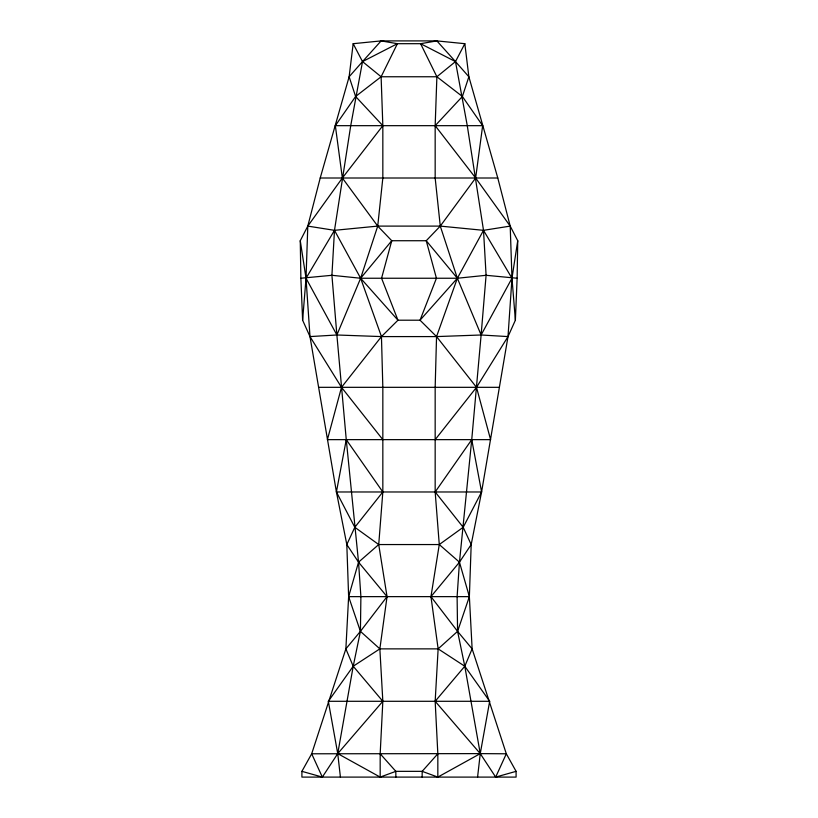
<?xml version="1.0" encoding="UTF-8"?>
<svg xmlns="http://www.w3.org/2000/svg" width="818" height="818" viewBox="0 0 818 818"><rect width="100%" height="100%" fill="white"/><g stroke="black" fill="none" stroke-linecap="round" stroke-linejoin="round"><path stroke-width="1.23" d="M435.166 439.644L476.505 387.323L508.009 336.587L515.381 320.206L517.129 278.243L517.733 240.727L510.207 226.105L475.647 178.007L435.166 125.675L436.884 76.759L420.595 43.691L397.405 43.691L381.116 40.9L353.171 43.691L349.133 76.759L320.216 178.007L307.793 226.105L306.024 278.243L302.619 320.206L309.991 336.587L341.495 387.323L382.834 439.644M340.421 777.1L337.742 753.623L353.212 666.241L360.421 631.353L360.891 596.639L358.54 562.17L346.259 439.644L336.883 334.991L360.636 278.243L377.722 226.105L382.834 178.007L382.834 125.675L355.615 96.483L349.133 76.759L362.517 61.595L397.405 43.691L381.116 76.759L382.834 125.675L342.353 178.007L307.793 226.105L300.267 240.727L306.024 278.243L309.991 336.587L336.413 491.976L346.812 544.553L348.632 596.639L345.871 648.868L311.689 753.787L301.903 771.343L301.903 777.1L516.097 777.1L516.097 771.343L506.311 753.787L472.129 648.868L469.368 596.639L471.188 544.553L481.587 491.976L508.009 336.587L511.976 278.243L517.733 240.727M477.579 777.1L480.258 753.623L464.788 666.241L457.579 631.363L457.109 596.639L459.46 562.17L471.741 439.644L481.117 334.991L457.364 278.243L440.278 226.105L435.166 178.007L435.166 125.675L462.385 96.483L468.867 76.759L455.483 61.595L420.595 43.691L436.884 40.9L455.483 61.595L467.272 125.675L483.51 230.328L457.364 278.243L436.546 336.587L435.166 387.323L435.166 491.976L439.276 544.553L430.953 596.639L438.141 648.868L435.166 701.292L480.258 753.623L495.677 777.1L506.311 753.787L480.258 753.623L437.834 777.1L422.16 771.343L395.84 771.343L380.176 777.1L380.176 753.787L382.834 701.292L379.859 648.868L387.047 596.639L378.724 544.553L382.834 491.976L382.834 387.323L381.454 336.587L360.636 278.243L334.49 230.328L350.728 125.675L362.517 61.595L381.116 40.9L436.884 40.9L464.829 43.691L468.867 76.759L497.784 178.007L510.207 226.105L511.976 278.243L515.381 320.206M482.651 125.675L475.647 178.007L440.278 226.105L426.239 240.727L391.761 240.727L377.722 226.105L342.353 178.007L335.349 125.675L355.615 96.483L381.116 76.759L436.884 76.759L462.385 96.483L482.651 125.675L335.349 125.675M380.176 777.1L337.742 753.623L328.325 701.292L353.212 666.241L379.859 648.868L438.141 648.868L464.788 666.241L489.675 701.292L480.258 753.623L311.689 753.787L322.323 777.1L337.742 753.623L382.834 701.292L353.212 666.241L345.871 648.868L360.421 631.353L387.047 596.639L358.54 562.17L346.812 544.553L354.808 527.283L382.834 491.976L346.259 439.644L336.413 491.976L354.808 527.283L378.724 544.553L439.276 544.553L463.192 527.283L481.587 491.976L471.741 439.644L435.166 491.976L463.192 527.283L471.188 544.553L459.46 562.17L430.953 596.639L457.579 631.363L472.129 648.868L464.788 666.241L435.166 701.292L437.834 753.787L437.834 777.1M379.859 648.868L360.421 631.353L348.632 596.639L358.54 562.17L378.724 544.553M439.276 544.553L459.46 562.17L469.368 596.639L457.579 631.363L438.141 648.868M464.829 43.691L455.483 61.595L436.884 76.759M437.834 753.787L422.16 771.343L422.16 777.1M495.677 777.1L516.097 771.343M510.207 226.105L483.51 230.328L440.278 226.105L377.722 226.105L334.49 230.328L307.793 226.105M309.991 336.587L336.883 334.991L381.454 336.587L436.546 336.587L481.117 334.991L508.009 336.587M320.216 178.007L497.784 178.007M300.267 240.727L300.871 278.243L331.914 275.298L360.636 278.243L457.364 278.243L486.086 275.298L517.129 278.243M318.683 387.323L499.317 387.323M336.413 491.976L481.587 491.976M348.632 596.639L469.368 596.639M328.325 701.292L489.675 701.292M301.903 771.343L322.323 777.1M381.116 76.759L362.517 61.595L353.171 43.691M380.176 753.787L395.84 771.343L395.84 777.1M300.871 278.243L302.619 320.206M334.49 230.328L331.914 275.298L336.883 334.991L306.024 278.243L334.49 230.328M486.086 275.298L481.117 334.991L511.976 278.243L483.51 230.328L486.086 275.298M341.495 387.323L327.415 439.644L490.585 439.644L476.505 387.323L436.546 336.587L420.033 320.206L397.967 320.206L381.454 336.587L341.495 387.323M391.761 240.727L381.566 278.243L397.967 320.206L360.636 278.243L391.761 240.727M436.434 278.243L420.033 320.206L457.364 278.243L426.239 240.727L436.434 278.243"/></g></svg>
